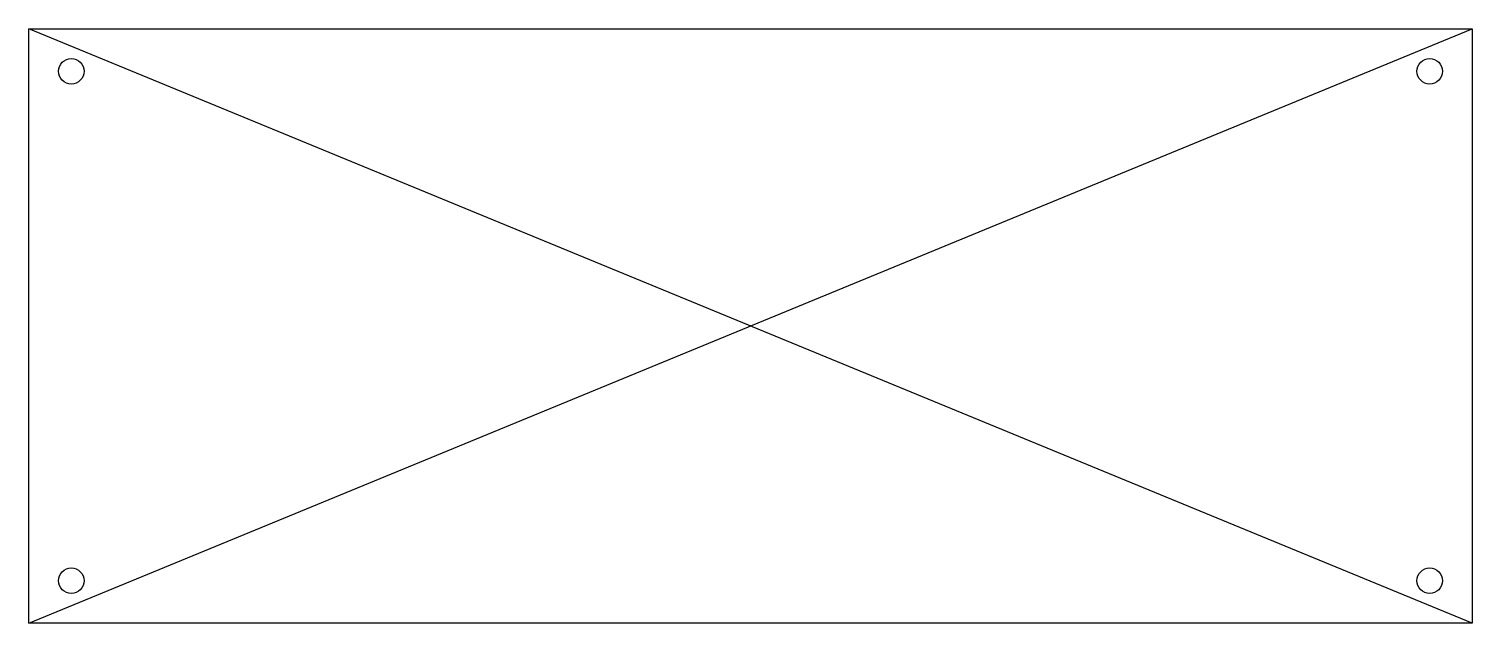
# Model space of a CAD drawing. Header units: millimetres. Extents: x -170 to 170, y -70 to 70.
import ezdxf

# ---------------------------------------------------------------- set-up
doc = ezdxf.new("R2010")
doc.units = ezdxf.units.MM
doc.header["$MEASUREMENT"] = 0
doc.layers.add('B v2_Sketch1', color=7, linetype='Continuous')

msp = doc.modelspace()

# ---------------------------------------------------------------- linework, layer by layer
at = {"layer": 'B v2_Sketch1'}
for p, q in [((-170, 70), (170, 70)), ((170, -70), (-170, 70)), ((-170, -70), (170, 70)), ((-170, -70), (-170, 70)), ((170, 70), (170, -70)), ((170, -70), (-170, -70))]:
    msp.add_line(p, q, dxfattribs=at)
for centre in [(-160, 60), (160, 60), (-160, -60), (160, -60)]:
    msp.add_circle(centre, 3, dxfattribs=at)
msp.add_point((0, 0), dxfattribs=at)
msp.add_point((0, 0), dxfattribs=at)

doc.saveas('drawing.dxf')
